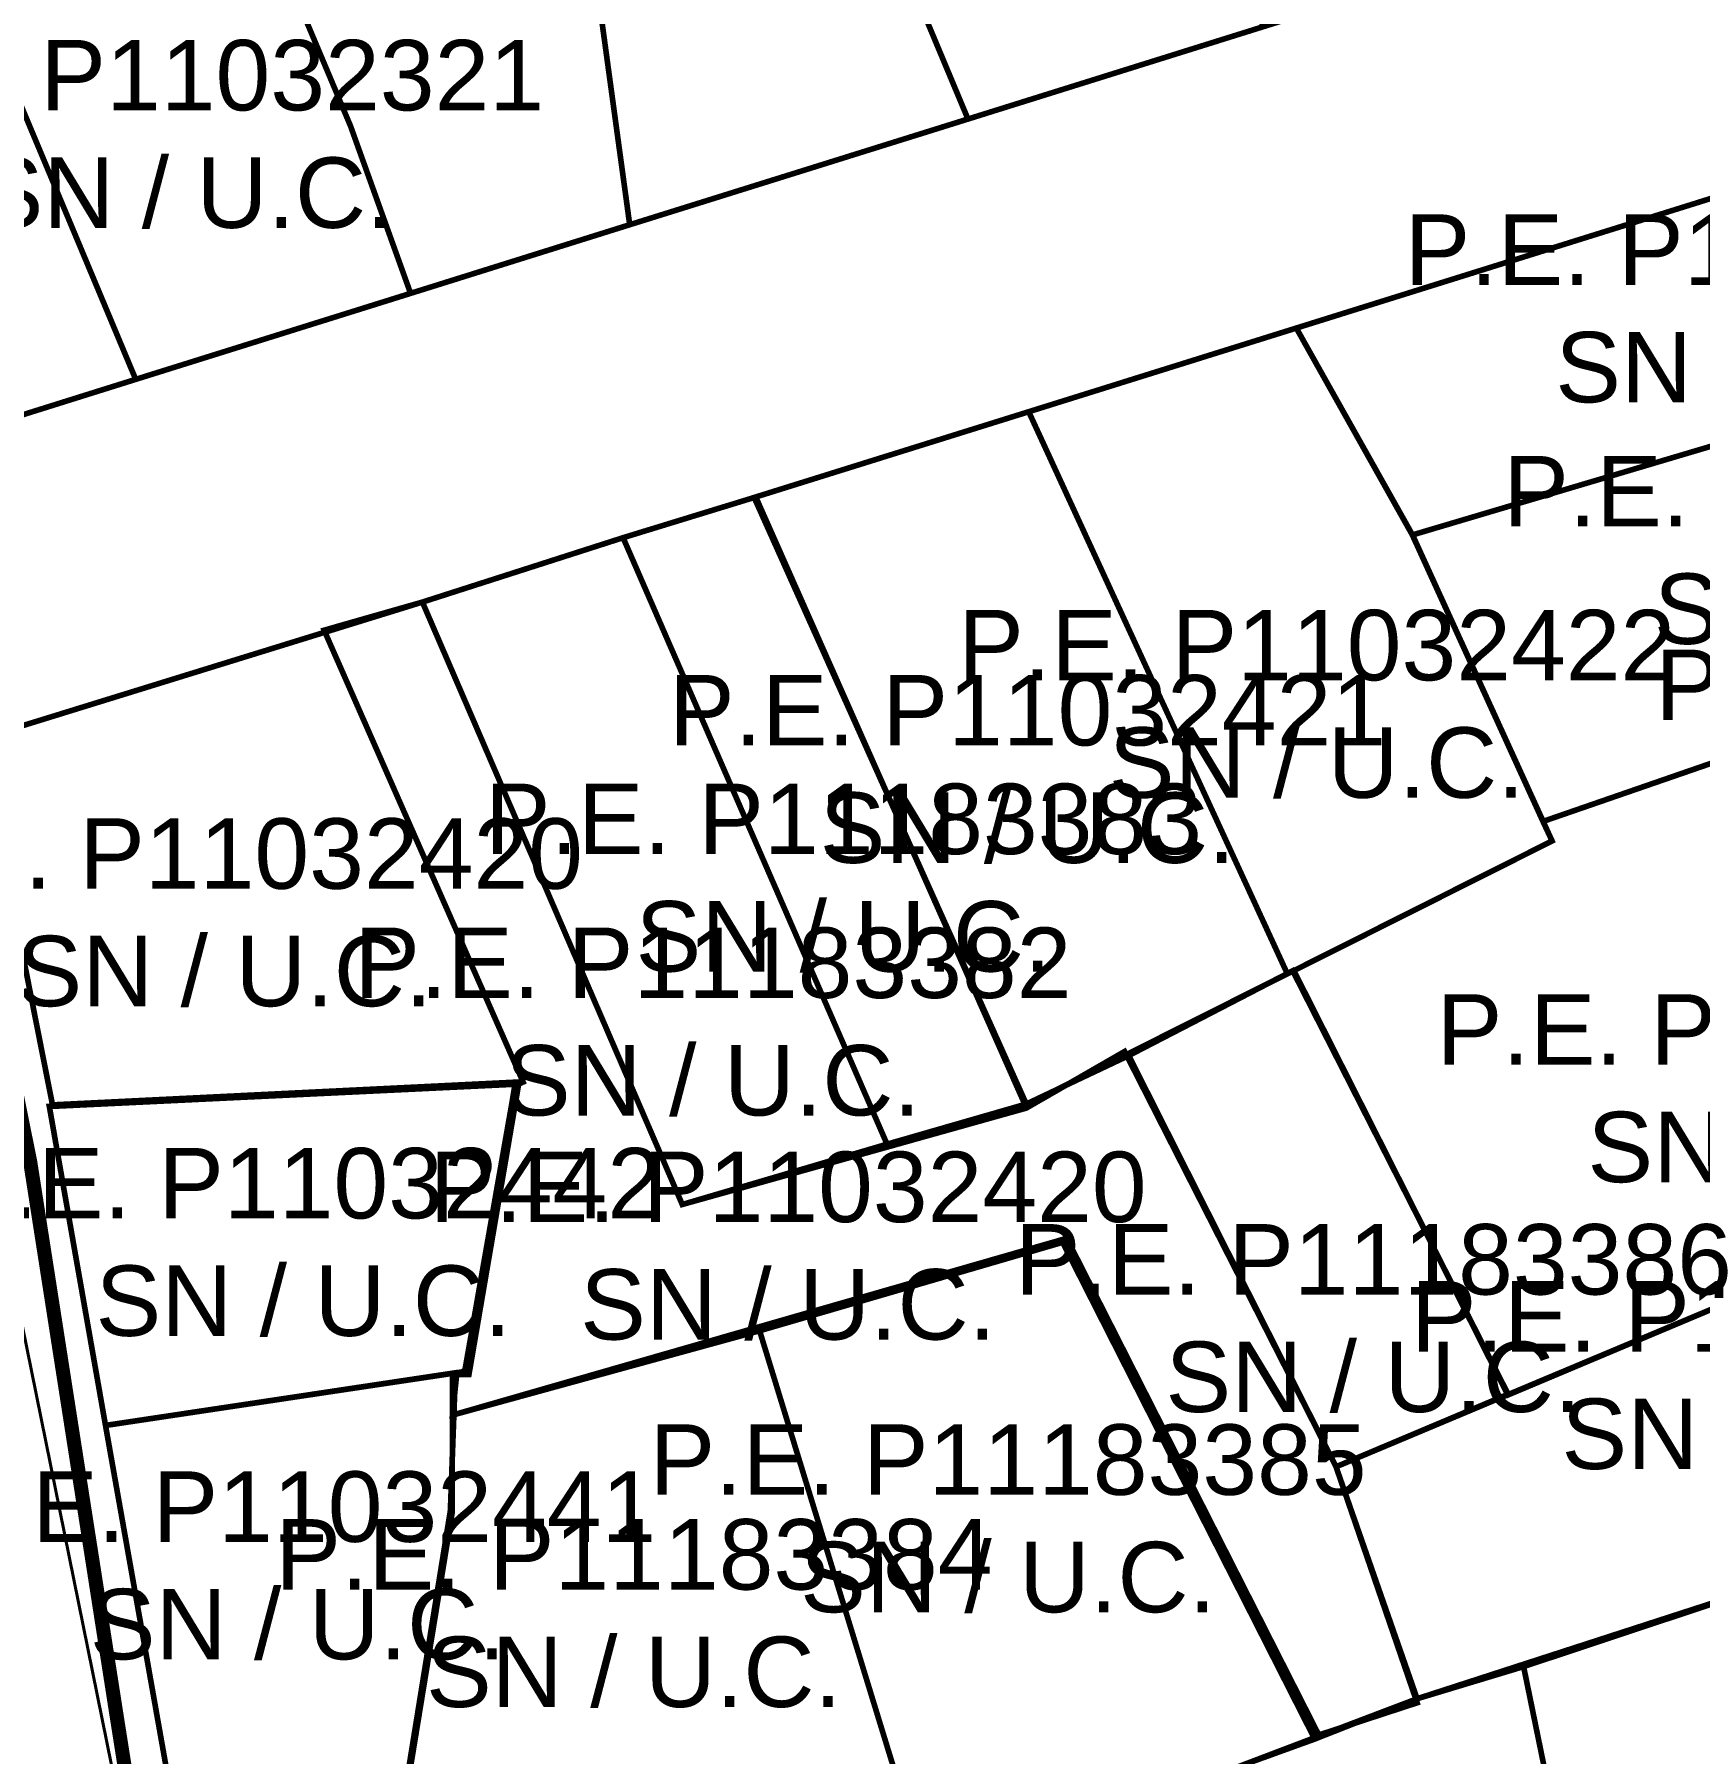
# Model space of a CAD drawing. Header units: metres. Extents: x 561401 to 594056, y 8460144 to 8508504.
# Drawn here: x 586884.9 to 586944, y 8501131 to 8501192 of the extents above; entities that cross this region are included whole.
import ezdxf

# ---------------------------------------------------------------- set-up
doc = ezdxf.new("R2010")
doc.units = ezdxf.units.M
for name, color, linetype in [('1.1. DERECHO DE VIA', 230, 'Continuous'), ('1.1. VIA EXISTENTE', 252, 'Continuous'), ('1.2. AFECTADOS BASE GRAFICA SUNARP', 150, 'Continuous'), ('1.2. BASE GRAFICA SUNARP', 150, 'Continuous'), ('1.3 ETIQUETA P.E. Y U.C.', 1, 'Continuous')]:
    doc.layers.add(name, color=color, linetype=linetype)
doc.styles.add('Arial', font='arial.ttf', dxfattribs={"height": 1})

msp = doc.modelspace()

# ---------------------------------------------------------------- linework, layer by layer
at = {"layer": '1.1. DERECHO DE VIA', "color": 230, "linetype": 'Continuous', "lineweight": 40, "ltscale": 0.2, "const_width": 0.5}
msp.add_lwpolyline([(586861.628, 8501289.778), (586864.962, 8501270.058), (586868.296, 8501250.338), (586871.63, 8501230.618), (586875.221, 8501208.029), (586875.969, 8501190.92), (586880.872, 8501171.429), (586884.788, 8501151.976), (586887.866, 8501132.238), (586890.935, 8501112.786), (586894.65, 8501092.82), (586897.914, 8501073.088), (586901.332, 8501053.382), (586904.732, 8501033.674), (586907.839, 8501013.917), (586911.842, 8500994.322), (586915.772, 8500974.713), (586919.413, 8500955.047), (586922.948, 8500935.362), (586926.483, 8500915.677), (586930.056, 8500895.998)], dxfattribs=at)
at = {"layer": '1.1. VIA EXISTENTE', "color": 253, "linetype": 'Continuous', "lineweight": 40, "ltscale": 0.2, "true_color": 0x84a4a6}
msp.add_lwpolyline([(586859.205, 8501294.206), (586862.647, 8501274.612), (586867.867, 8501237.218), (586872.495, 8501208.979), (586874.872, 8501189.475), (586877.389, 8501178.044), (586879.892, 8501170.487), (586881.83, 8501159.313), (586888.162, 8501128.125), (586890.779, 8501109.395), (586892.896, 8501095.441), (586897.278, 8501072.281), (586899.268, 8501063.972), (586902.491, 8501043.532), (586905.354, 8501025.508), (586908.297, 8501010.152), (586910.921, 8500995.071), (586913.77, 8500982.928), (586917.06, 8500960.889), (586919.597, 8500944.923), (586924.89, 8500913.432)], dxfattribs=at)
at = {"layer": '1.2. AFECTADOS BASE GRAFICA SUNARP', "color": 64, "linetype": 'Continuous', "lineweight": -3, "const_width": 0.2}
for points in [[(586934.531, 8501298.512), (586939.282, 8501278.947), (586941.164, 8501271.158), (586943.019, 8501263.534), (586944.927, 8501255.606), (586948.837, 8501239.5), (586950.438, 8501232.886), (586950.514, 8501232.887), (586951.657, 8501227.404), (586953.09, 8501221.92), (586953.094, 8501221.887), (586958.045, 8501201.492), (586940.51, 8501196.006), (586928.541, 8501192.257), (586918.047, 8501188.974), (586906.05, 8501185.225), (586898.278, 8501182.79), (586888.529, 8501179.739), (586880.107, 8501177.098), (586881.205, 8501171.013), (586789.702, 8501136.804)], [(586895.983, 8501094.516), (586893.912, 8501106.192), (586891.867, 8501117.77), (586890.658, 8501124.59), (586887.458, 8501142.629), (586885.466, 8501153.944), (586885.578, 8501154.001), (586883.009, 8501166.987), (586895.242, 8501170.77), (586895.211, 8501170.84), (586898.697, 8501171.838), (586905.815, 8501174.122), (586910.464, 8501175.548), (586910.52, 8501175.567), (586920.202, 8501178.591), (586929.693, 8501181.559), (586959.576, 8501190.904)]]:
    msp.add_lwpolyline(points, dxfattribs=at)
at = {"layer": '1.2. BASE GRAFICA SUNARP', "color": 64, "linetype": 'Continuous', "lineweight": -3, "const_width": 0.2}
for points in [[(586903.765, 8501201.934), (586898.816, 8501214.683), (586898.103, 8501215.888), (586890.525, 8501219.01), (586887.224, 8501222.933), (586885.62, 8501220.312), (586883.08, 8501209.039), (586876.189, 8501198.831), (586880.107, 8501177.098), (586888.529, 8501179.739), (586883.175, 8501192.531), (586892.617, 8501197.118), (586896.147, 8501188.728), (586898.278, 8501182.79), (586906.05, 8501185.225), (586903.765, 8501201.934)], [(586919.03, 8501208.326), (586914.687, 8501207.967), (586910.263, 8501207.594), (586918.047, 8501188.974), (586928.541, 8501192.257), (586919.03, 8501208.326)], [(586896.147, 8501188.728), (586892.617, 8501197.118), (586883.175, 8501192.531), (586888.529, 8501179.739), (586898.278, 8501182.79), (586896.147, 8501188.728)], [(586961.605, 8501182.477), (586959.576, 8501190.904), (586929.693, 8501181.559), (586933.808, 8501174.219), (586961.605, 8501182.477)], [(586961.605, 8501182.477), (586933.808, 8501174.219), (586938.441, 8501164.056), (586963.927, 8501172.875), (586961.605, 8501182.477)], [(586933.822, 8501174.205), (586929.693, 8501181.559), (586920.202, 8501178.591), (586929.374, 8501158.652), (586929.605, 8501158.762), (586938.764, 8501163.363), (586933.822, 8501174.205)], [(586920.202, 8501178.591), (586910.52, 8501175.567), (586920.08, 8501153.982), (586929.374, 8501158.652), (586920.202, 8501178.591)], [(586910.464, 8501175.548), (586905.815, 8501174.122), (586915.177, 8501152.606), (586920.116, 8501154.031), (586910.464, 8501175.548)], [(586905.815, 8501174.122), (586898.697, 8501171.838), (586907.914, 8501150.467), (586915.177, 8501152.606), (586905.815, 8501174.122)], [(586898.697, 8501171.838), (586883.009, 8501166.987), (586885.578, 8501154.001), (586902.124, 8501154.812), (586900.348, 8501144.435), (586899.768, 8501144.437), (586899.763, 8501142.995), (586921.551, 8501149.268), (586930.49, 8501131.647), (586933.977, 8501132.789), (586931.102, 8501141.162), (586923.604, 8501155.895), (586920.115, 8501153.887), (586907.914, 8501150.467), (586898.697, 8501171.838)], [(586898.697, 8501171.838), (586895.211, 8501170.84), (586902.269, 8501154.811), (586901.978, 8501154.668), (586900.204, 8501144.58), (586899.913, 8501144.437), (586899.763, 8501142.995), (586921.405, 8501149.125), (586930.345, 8501131.503), (586933.977, 8501132.933), (586931.102, 8501141.162), (586923.749, 8501155.75), (586920.116, 8501154.031), (586907.914, 8501150.467), (586898.697, 8501171.838)], [(586958.72, 8501152.763), (586968.037, 8501155.912), (586966.235, 8501163.314), (586947.453, 8501156.864), (586946.238, 8501161.569), (586944.901, 8501166.288), (586938.441, 8501164.056), (586938.764, 8501163.363), (586929.605, 8501158.762), (586937.197, 8501143.709), (586958.72, 8501152.763)], [(586929.564, 8501158.759), (586923.749, 8501155.75), (586931.102, 8501141.162), (586937.205, 8501143.737), (586929.564, 8501158.759)], [(586968.44, 8501154.449), (586968.009, 8501155.893), (586958.712, 8501152.751), (586931.102, 8501141.162), (586933.977, 8501132.933), (586947.632, 8501137.358), (586952.001, 8501141.958), (586950.711, 8501146.865), (586968.44, 8501154.449)], [(586901.984, 8501154.733), (586885.466, 8501153.944), (586887.458, 8501142.629), (586900.26, 8501144.55), (586901.984, 8501154.733)], [(586921.405, 8501149.125), (586910.657, 8501145.988), (586915.969, 8501128.667), (586927.584, 8501130.503), (586930.345, 8501131.503), (586921.405, 8501149.125)], [(586910.657, 8501145.988), (586899.763, 8501142.995), (586899.752, 8501139.535), (586897.679, 8501126.852), (586912.63, 8501128.245), (586915.969, 8501128.667), (586910.657, 8501145.988)], [(586899.689, 8501139.602), (586899.868, 8501144.496), (586887.458, 8501142.629), (586890.658, 8501124.59), (586897.763, 8501125.645), (586897.632, 8501126.876), (586899.689, 8501139.602)], [(586943.099, 8501082.579), (586960.383, 8501087.425), (586947.632, 8501137.358), (586937.754, 8501134.074), (586939.468, 8501125.705), (586941.184, 8501117.913), (586936.535, 8501116.486), (586935.083, 8501116.059), (586941.646, 8501082.151), (586943.099, 8501082.579)], [(586927.584, 8501130.503), (586930.435, 8501114.776), (586935.083, 8501116.059), (586936.535, 8501116.486), (586941.184, 8501117.913), (586939.468, 8501125.705), (586937.754, 8501134.074), (586933.977, 8501132.933), (586927.584, 8501130.503)]]:
    msp.add_lwpolyline(points, close=True, dxfattribs=at)

# ---------------------------------------------------------------- texts
at = {"layer": '1.3 ETIQUETA P.E. Y U.C.', "color": 1, "char_height": 2.5, "attachment_point": 5, "style": 'Arial'}
for s, insert in [('P.E. P11032321\\PSN / U.C.', (586890.295, 8501188.429)), ('P.E. P11032423\\PSN / U.C.', (586946.251, 8501182.239)), ('P.E. P11032424\\PSN / U.C.', (586949.748, 8501173.668)), ('P.E. P11032422\\PSN / U.C.', (586930.415, 8501168.21)), ('P.E. P11032425\\PSN / U.C.', (586955.142, 8501166.798)), ('P.E. P11032421\\PSN / U.C.', (586920.161, 8501165.899)), ('P.E. P11183383\\PSN / U.C.', (586913.63, 8501162.046)), ('P.E. P11032420\\PSN / U.C.', (586891.673, 8501160.816)), ('P.E. P11183382\\PSN / U.C.', (586909, 8501156.94)), ('P.E. P11032427\\PSN / U.C.', (586947.391, 8501154.573)), ('P.E. P11032442\\PSN / U.C.', (586894.477, 8501149.121)), ('P.E. P11032420\\PSN / U.C.', (586911.666, 8501148.99)), ('P.E. P11183386\\PSN / U.C.', (586932.425, 8501146.42)), ('P.E. P11032428\\PSN / U.C.', (586946.47, 8501144.398)), ('P.E. P11183385\\PSN / U.C.', (586919.468, 8501139.316)), ('P.E. P11032441\\PSN / U.C.', (586894.274, 8501137.647)), ('P.E. P11183384\\PSN / U.C.', (586906.2, 8501135.954))]:
    msp.add_mtext(s, dxfattribs=dict(at, insert=insert))

doc.saveas('drawing.dxf')
